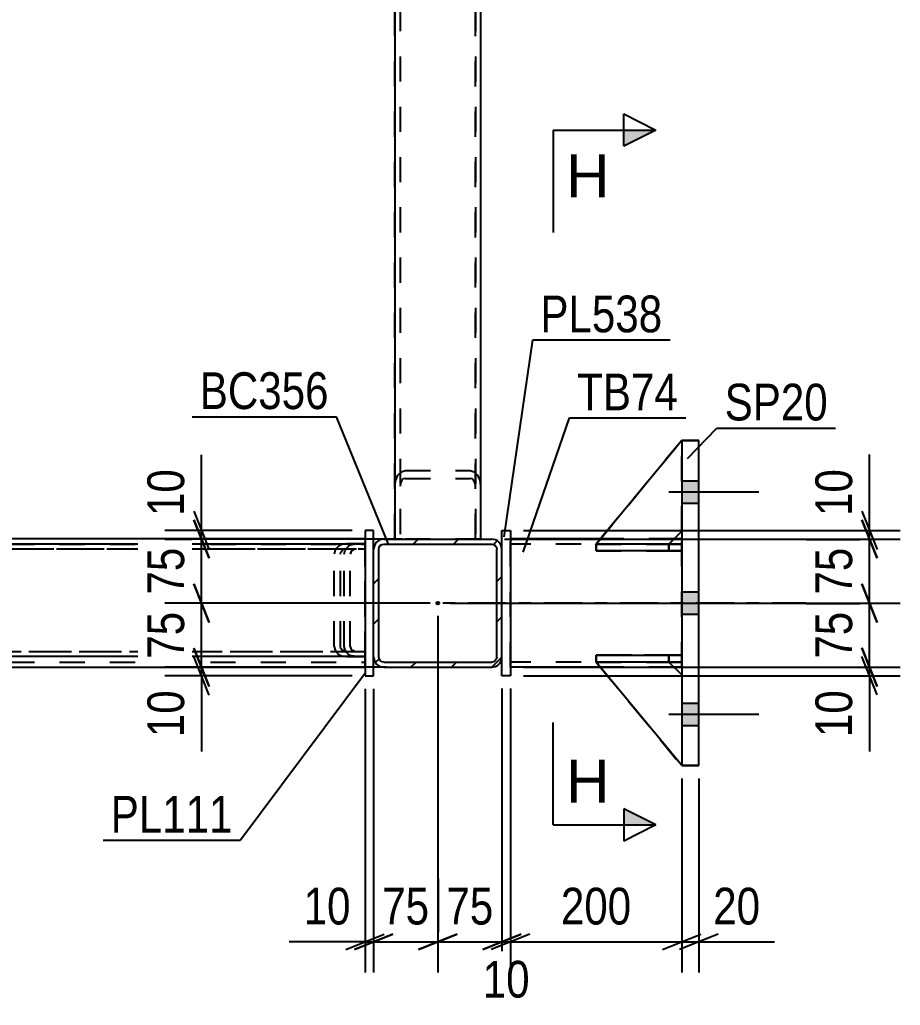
# Model space of a CAD drawing. Header units: millimetres. Extents: x -777 to 412, y -850 to -9.
# Drawn here: x 244.8 to 313.4, y -478 to -401.1 of the extents above; entities that cross this region are included whole.
import ezdxf

# ---------------------------------------------------------------- set-up
doc = ezdxf.new("R2010")
doc.units = ezdxf.units.MM
doc.linetypes.add('DXK_LINE_DOT2', pattern=[3.9198, 1.9599, -1.9599])
doc.linetypes.add('DXK_LINE_DOT3', pattern=[5.9187, 2.979, -0.9799, 0.9799, -0.9799])
doc.styles.add('Arial', font='ARIAL.TTF', dxfattribs={"height": 0.2})
doc.styles.add('Arial Narrow', font='ARIALN.TTF', dxfattribs={"height": 0.2})

# ---------------------------------------------------------------- blocks, each defined once
blk = doc.blocks.new('Part-570390744-1565 - 1374')
at = {"color": 7, "linetype": 'DXK_LINE_DOT2'}
for p, q in [((296.376, -433.957), (289.709, -442.03)), ((289.709, -442.03), (296.376, -433.957)), ((296.376, -441.03), (296.376, -433.957)), ((295.376, -442.03), (296.376, -441.03)), ((296.376, -441.03), (295.376, -442.03)), ((289.709, -442.03), (295.376, -442.03)), ((289.709, -442.03), (289.709, -442.03)), ((295.376, -442.03), (289.709, -442.03)), ((295.376, -442.03), (295.376, -442.03))]:
    blk.add_line(p, q, dxfattribs=at)
blk = doc.blocks.new('Part-570390744-1545 - 1374')
at = {"color": 2, "linetype": 'Continuous'}
for p, q in [((296.376, -433.957), (297.709, -433.957)), ((296.376, -433.957), (296.376, -433.957)), ((296.376, -433.957), (296.376, -459.29)), ((297.709, -433.957), (297.709, -433.957)), ((297.709, -459.29), (297.709, -433.957)), ((297.709, -459.29), (296.376, -459.29))]:
    blk.add_line(p, q, dxfattribs=at)
at = {"color": 7, "linetype": 'DXK_LINE_DOT2'}
for p, q in [((297.709, -433.957), (296.376, -433.957)), ((296.376, -459.29), (296.376, -459.29)), ((296.376, -459.29), (297.709, -459.29)), ((297.709, -459.29), (297.709, -459.29))]:
    blk.add_line(p, q, dxfattribs=at)
blk = doc.blocks.new('Part-570390744-1680 - 1374')
at = {"color": 7, "linetype": 'DXK_LINE_DOT2'}
for p, q in [((230.745, -442.495), (230.709, -442.801)), ((230.849, -442.235), (230.745, -442.495)), ((231.004, -442.062), (230.849, -442.235)), ((230.966, -442.648), (231.018, -442.518)), ((231.188, -442.001), (231.004, -442.062)), ((231.018, -442.518), (231.096, -442.431)), ((231.096, -442.431), (231.188, -442.401)), ((231.188, -442.001), (235.836, -442.001)), ((231.188, -442.401), (236.646, -442.401)), ((235.68, -442.062), (235.497, -442.001)), ((235.497, -442.401), (235.588, -442.431)), ((235.588, -442.431), (235.666, -442.518)), ((235.666, -442.518), (235.718, -442.648)), ((235.835, -442.235), (235.68, -442.062)), ((235.939, -442.495), (235.835, -442.235)), ((235.901, -442.401), (271.708, -442.401)), ((235.975, -442.801), (235.939, -442.495)), ((270.083, -442.801), (270.156, -442.495)), ((270.702, -442.518), (270.598, -442.648)), ((270.674, -442.062), (271.04, -442.001)), ((270.702, -442.518), (270.744, -442.495)), ((270.744, -442.495), (270.857, -442.431)), ((270.857, -442.431), (271.04, -442.401)), ((271.708, -442.001), (271.708, -450.801)), ((230.709, -450.001), (230.709, -442.801)), ((230.948, -442.801), (230.966, -442.648)), ((230.948, -450.001), (230.948, -442.801)), ((235.718, -442.648), (235.736, -442.801)), ((235.736, -450.001), (235.736, -442.801)), ((235.975, -450.001), (235.975, -442.801)), ((270.083, -450.001), (270.083, -442.801)), ((270.598, -442.648), (270.562, -442.801)), ((270.562, -450.001), (270.562, -442.801)), ((230.709, -450.001), (230.745, -450.307)), ((230.966, -450.154), (230.948, -450.001)), ((231.018, -450.284), (230.966, -450.154)), ((235.718, -450.154), (235.666, -450.284)), ((235.736, -450.001), (235.718, -450.154)), ((235.939, -450.307), (235.975, -450.001)), ((270.156, -450.307), (270.083, -450.001)), ((270.562, -450.001), (270.598, -450.154)), ((270.598, -450.154), (270.702, -450.284)), ((230.745, -450.307), (230.849, -450.567)), ((230.849, -450.567), (231.004, -450.74)), ((231.004, -450.74), (231.188, -450.801)), ((231.096, -450.37), (231.018, -450.284)), ((231.188, -450.401), (231.096, -450.37)), ((231.188, -450.401), (271.708, -450.401)), ((231.188, -450.801), (235.836, -450.801)), ((235.588, -450.37), (235.497, -450.401)), ((235.497, -450.801), (235.68, -450.74)), ((235.666, -450.284), (235.588, -450.37)), ((235.68, -450.74), (235.835, -450.567)), ((235.835, -450.567), (235.939, -450.307)), ((271.04, -450.801), (270.674, -450.74)), ((270.702, -450.284), (270.744, -450.307)), ((270.744, -450.307), (270.857, -450.37)), ((270.857, -450.37), (271.04, -450.401))]:
    blk.add_line(p, q, dxfattribs=at)
at = {"color": 2, "linetype": 'Continuous'}
for p, q in [((235.836, -442.001), (271.708, -442.001)), ((271.708, -450.801), (235.836, -450.801))]:
    blk.add_line(p, q, dxfattribs=at)
at = {"color": 7, "linetype": 'DXK_LINE_DOT2'}
for centre, start, end in [((270.946, -442.914), 107.70118, 152.05371), ((270.946, -449.888), 207.9463, 252.29883)]:
    blk.add_arc(centre, 0.895, start, end, dxfattribs=at)
blk = doc.blocks.new('Part-570390744-1530 - 1374')
at = {"color": 7, "linetype": 'DXK_LINE_DOT2'}
for p, q in [((289.709, -442.557), (289.709, -442.024)), ((289.709, -442.024), (295.376, -442.024)), ((296.376, -442.024), (289.709, -442.024)), ((295.376, -442.557), (289.709, -442.557)), ((289.709, -442.557), (296.376, -442.557)), ((295.376, -442.557), (295.376, -442.024)), ((295.376, -442.024), (296.376, -442.024)), ((296.376, -442.557), (295.376, -442.557)), ((296.376, -442.557), (296.376, -442.024)), ((296.376, -442.557), (296.376, -442.557))]:
    blk.add_line(p, q, dxfattribs=at)
blk = doc.blocks.new('Part-570390744-1567 - 1374')
at = {"color": 2, "linetype": 'Continuous'}
for p, q in [((289.709, -450.69), (296.376, -450.69)), ((289.709, -450.69), (289.709, -451.224)), ((296.376, -450.69), (296.376, -450.69)), ((296.376, -450.69), (296.376, -451.224)), ((296.376, -451.224), (289.709, -451.224)), ((296.376, -451.224), (296.376, -451.224))]:
    blk.add_line(p, q, dxfattribs=at)
at = {"color": 7, "linetype": 'DXK_LINE_DOT2'}
for p, q in [((295.376, -450.69), (289.709, -450.69)), ((296.376, -450.69), (295.376, -450.69)), ((295.376, -450.69), (295.376, -451.224)), ((296.376, -450.69), (296.376, -451.224)), ((289.709, -451.224), (295.376, -451.224)), ((295.376, -451.224), (296.376, -451.224))]:
    blk.add_line(p, q, dxfattribs=at)
blk = doc.blocks.new('Part-570390744-1688 - 1374')
at = {"color": 7, "linetype": 'DXK_LINE_DOT2'}
for p, q in [((274.042, -441.631), (274.042, -243.298)), ((274.442, -243.298), (274.442, -441.631)), ((280.308, -441.631), (280.308, -243.298)), ((280.708, -243.298), (280.708, -441.631)), ((280.708, -441.631), (274.042, -441.631))]:
    blk.add_line(p, q, dxfattribs=at)
blk = doc.blocks.new('Part-570390744-1564 - 1374')
at = {"color": 2, "linetype": 'Continuous'}
for p, q in [((289.709, -451.231), (289.709, -451.231)), ((295.376, -451.231), (289.709, -451.231)), ((296.376, -459.29), (289.709, -451.231)), ((295.376, -451.231), (295.376, -451.231)), ((295.376, -451.231), (296.376, -452.231))]:
    blk.add_line(p, q, dxfattribs=at)
at = {"color": 7, "linetype": 'DXK_LINE_DOT2'}
for p, q in [((289.709, -451.231), (295.376, -451.231)), ((296.376, -459.29), (289.709, -451.231)), ((295.376, -451.231), (296.376, -452.231)), ((296.376, -452.231), (296.376, -459.29))]:
    blk.add_line(p, q, dxfattribs=at)
blk = doc.blocks.new('Part-570390744-1566 - 1374')
at = {"color": 2, "linetype": 'Continuous'}
for p, q in [((296.376, -433.957), (289.709, -442.03)), ((295.382, -442.024), (296.376, -441.03)), ((290.26, -442.03), (289.709, -442.03)), ((289.709, -442.03), (289.709, -442.03))]:
    blk.add_line(p, q, dxfattribs=at)
at = {"color": 7, "linetype": 'DXK_LINE_DOT2'}
for p, q in [((289.709, -442.03), (296.376, -433.957)), ((296.376, -441.03), (296.376, -433.957)), ((295.376, -442.03), (296.376, -441.03)), ((295.376, -442.03), (289.709, -442.03)), ((295.376, -442.03), (290.26, -442.03)), ((295.376, -442.03), (295.382, -442.024)), ((295.376, -442.03), (295.376, -442.03))]:
    blk.add_line(p, q, dxfattribs=at)
blk = doc.blocks.new('Part-570390744-1568 - 1374')
at = {"color": 2, "linetype": 'Continuous'}
for p, q in [((289.715, -442.024), (289.709, -442.024)), ((289.709, -442.024), (289.709, -442.557)), ((296.376, -442.557), (289.709, -442.557)), ((296.376, -442.024), (290.26, -442.024)), ((296.376, -442.024), (296.376, -442.024)), ((296.376, -442.024), (296.376, -442.557)), ((296.376, -442.557), (296.376, -442.557))]:
    blk.add_line(p, q, dxfattribs=at)
at = {"color": 7, "linetype": 'DXK_LINE_DOT2'}
for p, q in [((289.709, -442.557), (295.376, -442.557)), ((290.26, -442.024), (289.715, -442.024)), ((295.376, -442.024), (289.715, -442.024)), ((296.376, -442.024), (295.376, -442.024)), ((295.376, -442.024), (295.376, -442.557)), ((295.376, -442.557), (296.376, -442.557)), ((296.376, -442.024), (296.376, -442.557))]:
    blk.add_line(p, q, dxfattribs=at)
blk = doc.blocks.new('Part-570390744-1569 - 1374')
at = {"color": 7, "linetype": 'DXK_LINE_DOT2'}
for p, q in [((289.709, -451.224), (289.709, -450.69)), ((289.709, -450.69), (295.376, -450.69)), ((296.376, -450.69), (289.709, -450.69)), ((295.376, -451.224), (295.376, -450.69)), ((295.376, -450.69), (296.376, -450.69)), ((296.376, -451.224), (296.376, -450.69)), ((295.376, -451.224), (289.709, -451.224)), ((289.709, -451.224), (296.376, -451.224)), ((296.376, -451.224), (295.376, -451.224)), ((296.376, -451.224), (296.376, -451.224))]:
    blk.add_line(p, q, dxfattribs=at)
blk = doc.blocks.new('Part-570390744-1587 - 1374')
at = {"color": 2, "linetype": 'Continuous'}
for p, q in [((290.045, -441.624), (283.042, -441.624)), ((296.376, -441.624), (295.782, -441.624)), ((290.034, -451.624), (283.042, -451.624)), ((296.376, -451.624), (295.769, -451.624))]:
    blk.add_line(p, q, dxfattribs=at)
at = {"color": 7, "linetype": 'DXK_LINE_DOT2'}
for p, q in [((283.042, -451.624), (283.042, -441.624)), ((295.782, -441.624), (290.045, -441.624)), ((296.376, -451.624), (296.376, -441.624)), ((296.376, -442.024), (283.042, -442.024)), ((296.376, -451.224), (283.042, -451.224)), ((295.769, -451.624), (290.034, -451.624))]:
    blk.add_line(p, q, dxfattribs=at)
at = {"color": 7, "linetype": 'DXK_LINE_DOT3'}
blk.add_line((306.376, -446.624), (273.042, -446.624), dxfattribs=at)
blk = doc.blocks.new('Part-570390744-1602 - 1374')
at = {"color": 2, "linetype": 'Continuous'}
for p, q in [((282.375, -440.957), (283.042, -440.957)), ((282.375, -442.431), (282.375, -440.957)), ((283.042, -440.957), (283.042, -452.29)), ((282.375, -452.29), (282.375, -450.831)), ((283.042, -452.29), (282.375, -452.29))]:
    blk.add_line(p, q, dxfattribs=at)
at = {"color": 7, "linetype": 'DXK_LINE_DOT2'}
blk.add_line((282.375, -450.831), (282.375, -442.431), dxfattribs=at)
blk = doc.blocks.new('Part-570390744-1603 - 1374')
at = {"color": 7, "linetype": 'DXK_LINE_DOT2'}
for p, q in [((289.709, -451.231), (295.376, -451.231)), ((296.376, -459.29), (289.709, -451.231)), ((289.709, -451.231), (289.709, -451.231)), ((295.376, -451.231), (289.709, -451.231)), ((289.709, -451.231), (296.376, -459.29)), ((295.376, -451.231), (296.376, -452.231)), ((295.376, -451.231), (295.376, -451.231)), ((296.376, -452.231), (295.376, -451.231)), ((296.376, -452.231), (296.376, -459.29))]:
    blk.add_line(p, q, dxfattribs=at)
blk = doc.blocks.new('Part-570390744-1637 - 1374')
at = {"color": 2, "linetype": 'Continuous'}
for p, q in [((272.375, -440.964), (271.708, -440.964)), ((271.708, -440.964), (271.708, -452.297)), ((272.375, -442.431), (272.375, -440.964)), ((272.375, -452.297), (272.375, -450.831)), ((271.708, -452.297), (272.375, -452.297))]:
    blk.add_line(p, q, dxfattribs=at)
at = {"color": 7, "linetype": 'DXK_LINE_DOT2'}
blk.add_line((272.375, -450.831), (272.375, -442.431), dxfattribs=at)
blk = doc.blocks.new('Part-570390744-1722 - 1374')
at = {"color": 7, "linetype": 'DXK_LINE_DOT2'}
for p, q in [((274.442, -243.298), (274.442, -441.631)), ((280.308, -243.298), (280.308, -441.631)), ((274.276, -436.649), (274.536, -436.382)), ((274.536, -436.382), (274.842, -436.288)), ((274.842, -436.288), (279.908, -436.288)), ((279.908, -436.288), (280.215, -436.382)), ((280.215, -436.382), (280.474, -436.649)), ((274.042, -437.521), (274.103, -437.049)), ((274.103, -437.049), (274.276, -436.649)), ((274.559, -437.085), (274.472, -437.285)), ((274.689, -436.951), (274.559, -437.085)), ((274.842, -436.904), (274.689, -436.951)), ((274.842, -436.904), (279.908, -436.904)), ((280.061, -436.951), (279.908, -436.904)), ((280.191, -437.085), (280.061, -436.951)), ((280.278, -437.285), (280.191, -437.085)), ((280.474, -436.649), (280.647, -437.049)), ((280.647, -437.049), (280.708, -437.521)), ((274.472, -437.285), (274.442, -437.521)), ((280.308, -437.521), (280.278, -437.285)), ((280.708, -441.631), (274.042, -441.631))]:
    blk.add_line(p, q, dxfattribs=at)
at = {"color": 2, "linetype": 'Continuous'}
for p, q in [((274.042, -264.201), (274.042, -441.631)), ((280.708, -264.201), (280.708, -441.631))]:
    blk.add_line(p, q, dxfattribs=at)
blk = doc.blocks.new('Part-570390744-1743 - 1374')
at = {"color": 2, "linetype": 'Continuous'}
for p, q in [((271.708, -441.624), (189.11, -441.624)), ((189.11, -451.563), (189.11, -451.467)), ((189.11, -451.624), (189.11, -451.563)), ((189.11, -451.624), (271.708, -451.624))]:
    blk.add_line(p, q, dxfattribs=at)
at = {"color": 7, "linetype": 'DXK_LINE_DOT2'}
for p, q in [((189.11, -451.467), (189.11, -441.624)), ((271.708, -451.624), (271.708, -441.624)), ((189.11, -442.024), (271.708, -442.024)), ((189.11, -442.054), (189.11, -442.024)), ((189.11, -451.224), (271.708, -451.224))]:
    blk.add_line(p, q, dxfattribs=at)
blk = doc.blocks.new('Part-570390744-1762 - 1374')
at = {"linetype": 'Continuous'}
h = blk.add_hatch(dxfattribs=at)
h.set_pattern_fill('', scale=0.7, style=0, pattern_type=0)
h.set_pattern_definition([(45, (281.575, -451.6306), (-1.57154, 1.57154), [])])
h.paths.add_polyline_path([(273.175, -451.631), (281.575, -451.631), (281.881, -451.57), (282.141, -451.396), (282.314, -451.137), (282.375, -450.831), (282.375, -442.431), (282.314, -442.124), (282.141, -441.865), (281.881, -441.692), (281.575, -441.631), (273.175, -441.631), (272.869, -441.692), (272.609, -441.865), (272.436, -442.124), (272.375, -442.431), (272.375, -450.831), (272.436, -451.137), (272.609, -451.396), (272.869, -451.57)])
h.paths.add_polyline_path([(272.806, -450.984), (272.775, -450.831), (272.775, -442.431), (272.806, -442.278), (272.892, -442.148), (273.022, -442.061), (273.175, -442.031), (281.575, -442.031), (281.728, -442.061), (281.858, -442.148), (281.945, -442.278), (281.975, -442.431), (281.975, -450.831), (281.945, -450.984), (281.858, -451.113), (281.728, -451.2), (281.575, -451.231), (273.175, -451.231), (273.022, -451.2), (272.892, -451.113)])
blk.add_hatch(color=30, dxfattribs=at).paths.add_polyline_path([(277.375, -446.731, -1), (277.375, -446.531, -1)])
at = {"color": 2, "linetype": 'Continuous'}
for p, q in [((273.175, -441.631), (272.869, -441.692)), ((273.175, -441.631), (281.575, -441.631)), ((281.881, -441.692), (281.575, -441.631)), ((272.436, -442.124), (272.375, -442.431)), ((272.375, -450.831), (272.375, -442.431)), ((272.775, -442.431), (272.806, -442.278)), ((272.775, -450.831), (272.775, -442.431)), ((272.806, -442.278), (272.892, -442.148)), ((272.892, -442.148), (273.022, -442.061)), ((273.022, -442.061), (273.175, -442.031)), ((273.175, -442.031), (281.575, -442.031)), ((281.575, -442.031), (281.728, -442.061)), ((281.728, -442.061), (281.858, -442.148)), ((281.858, -442.148), (281.945, -442.278)), ((281.945, -442.278), (281.975, -442.431)), ((281.975, -450.831), (281.975, -442.431)), ((282.375, -442.431), (282.314, -442.124)), ((282.375, -450.831), (282.375, -442.431)), ((272.375, -450.831), (272.436, -451.137)), ((272.806, -450.984), (272.775, -450.831)), ((272.892, -451.113), (272.806, -450.984)), ((281.945, -450.984), (281.858, -451.113)), ((281.975, -450.831), (281.945, -450.984)), ((282.314, -451.137), (282.375, -450.831)), ((272.869, -451.57), (273.175, -451.631)), ((273.022, -451.2), (272.892, -451.113)), ((273.175, -451.231), (273.022, -451.2)), ((273.175, -451.231), (281.575, -451.231)), ((273.175, -451.631), (281.575, -451.631)), ((281.728, -451.2), (281.575, -451.231)), ((281.575, -451.631), (281.881, -451.57)), ((281.858, -451.113), (281.728, -451.2))]:
    blk.add_line(p, q, dxfattribs=at)
at = {"color": 30, "linetype": 'DXK_LINE_DOT3'}
blk.add_line((277.375, -446.631), (277.375, -446.631), dxfattribs=at)
at = {"color": 30, "linetype": 'Continuous'}
blk.add_circle((277.375, -446.631), 0.1, dxfattribs=at)
at = {"color": 2, "linetype": 'Continuous'}
for centre, start, end in [((273.175, -442.431), 112.5, 157.5), ((281.575, -442.431), 22.5, 67.5), ((273.175, -450.831), 202.5, 247.5), ((281.575, -450.831), 292.5, 337.5)]:
    blk.add_arc(centre, 0.8, start, end, dxfattribs=at)
blk = doc.blocks.new('Part-570390744-1799 - 1374')
at = {"color": 7, "linetype": 'DXK_LINE_DOT2'}
for p, q in [((218.071, -442.001), (271.708, -442.001)), ((218.071, -442.401), (271.708, -442.401)), ((269.383, -442.495), (269.31, -442.801)), ((269.826, -442.648), (269.929, -442.518)), ((270.268, -442.001), (269.902, -442.062)), ((269.929, -442.518), (270.085, -442.431)), ((270.085, -442.431), (270.268, -442.401)), ((271.708, -442.001), (270.268, -442.001)), ((271.708, -450.801), (271.708, -442.001)), ((269.31, -450.001), (269.31, -442.801)), ((269.789, -442.801), (269.826, -442.648)), ((269.789, -450.001), (269.789, -442.801)), ((269.31, -450.001), (269.383, -450.307)), ((269.826, -450.154), (269.789, -450.001)), ((269.929, -450.284), (269.826, -450.154)), ((218.071, -450.401), (271.708, -450.401)), ((271.708, -450.801), (218.071, -450.801)), ((269.902, -450.74), (270.268, -450.801)), ((270.085, -450.37), (269.929, -450.284)), ((270.268, -450.401), (270.085, -450.37)), ((270.268, -450.801), (271.708, -450.801))]:
    blk.add_line(p, q, dxfattribs=at)
for centre, start, end in [((270.173, -442.914), 107.70118, 152.0537), ((270.173, -449.888), 207.94629, 252.29883)]:
    blk.add_arc(centre, 0.895, start, end, dxfattribs=at)
blk = doc.blocks.new('Bolt-570390744-1860 - 1374')
at = {"linetype": 'Continuous'}
for points in [[(297.709, -438.824), (297.709, -437.09), (296.376, -437.09), (296.376, -438.824)], [(297.709, -438.824), (297.709, -437.09), (296.376, -437.09), (296.376, -438.824)], [(297.709, -438.824), (297.709, -437.09), (296.376, -437.09), (296.376, -438.824)], [(297.709, -447.49), (297.709, -445.757), (296.376, -445.757), (296.376, -447.49)], [(297.709, -447.49), (297.709, -445.757), (296.376, -445.757), (296.376, -447.49)], [(297.709, -456.157), (297.709, -454.424), (296.376, -454.424), (296.376, -456.157)], [(297.709, -456.157), (297.709, -454.424), (296.376, -454.424), (296.376, -456.157)], [(297.709, -456.157), (297.709, -454.424), (296.376, -454.424), (296.376, -456.157)]]:
    blk.add_hatch(color=1, dxfattribs=at).paths.add_polyline_path(points)
at = {"color": 1, "linetype": 'Continuous'}
for p, q in [((296.376, -437.09), (297.709, -437.09)), ((296.376, -437.09), (297.709, -437.09)), ((296.376, -437.09), (297.709, -437.09)), ((295.376, -437.957), (302.376, -437.957)), ((295.376, -437.957), (302.376, -437.957)), ((295.376, -437.957), (302.376, -437.957)), ((296.376, -438.824), (297.709, -438.824)), ((296.376, -438.824), (297.709, -438.824)), ((296.376, -438.824), (297.709, -438.824)), ((296.376, -445.757), (297.709, -445.757)), ((296.376, -445.757), (297.709, -445.757)), ((295.376, -446.624), (302.376, -446.624)), ((295.376, -446.624), (302.376, -446.624)), ((296.376, -447.49), (297.709, -447.49)), ((296.376, -447.49), (297.709, -447.49)), ((296.376, -454.424), (297.709, -454.424)), ((296.376, -454.424), (297.709, -454.424)), ((296.376, -454.424), (297.709, -454.424)), ((295.376, -455.29), (302.376, -455.29)), ((295.376, -455.29), (302.376, -455.29)), ((295.376, -455.29), (302.376, -455.29)), ((296.376, -456.157), (297.709, -456.157)), ((296.376, -456.157), (297.709, -456.157)), ((296.376, -456.157), (297.709, -456.157))]:
    blk.add_line(p, q, dxfattribs=at)
blk = doc.blocks.new('StraightDimension-570390744-2476 - 1374')
at = {"color": 7, "linetype": 'Continuous'}
for p, q in [((258.365, -440.131), (259.565, -443.131)), ((274.596, -441.631), (256.115, -441.631)), ((258.965, -446.631), (258.965, -441.631)), ((259.565, -448.131), (258.365, -445.131)), ((276.375, -446.631), (256.115, -446.631))]:
    blk.add_line(p, q, dxfattribs=at)
at = {"color": 0}
blk.add_wipeout([(258.215, -441.703), (254.015, -441.703), (254.015, -446.559), (258.215, -446.559)], dxfattribs=at)
at = {"color": 3, "style": 'Arial Narrow'}
blk.add_text('75', height=2.8633, rotation=90.00021, dxfattribs=at).set_placement((257.615, -445.959))
blk = doc.blocks.new('StraightDimension-570390744-2464 - 1374')
at = {"color": 7, "linetype": 'Continuous'}
for p, q in [((258.965, -440.964), (258.965, -435.058)), ((258.965, -440.964), (258.965, -435.058)), ((258.365, -439.464), (259.565, -442.464)), ((259.565, -443.131), (258.365, -440.131)), ((270.708, -440.964), (256.115, -440.964)), ((258.965, -441.631), (258.965, -440.964)), ((274.596, -441.631), (256.115, -441.631))]:
    blk.add_line(p, q, dxfattribs=at)
at = {"color": 0}
blk.add_wipeout([(258.215, -435.583), (254.015, -435.583), (254.015, -440.439), (258.215, -440.439)], dxfattribs=at)
at = {"color": 3, "style": 'Arial Narrow'}
blk.add_text('10', height=2.8633, rotation=90.00021, dxfattribs=at).set_placement((257.615, -439.839))
blk = doc.blocks.new('StraightDimension-570390744-2384 - 1374')
at = {"color": 7, "linetype": 'Continuous'}
for p, q in [((271.708, -453.297), (271.708, -475.431)), ((272.375, -453.297), (272.375, -475.431)), ((270.208, -473.631), (273.208, -472.431)), ((273.875, -472.431), (270.875, -473.631)), ((271.708, -473.031), (265.802, -473.031)), ((271.708, -473.031), (265.802, -473.031)), ((271.708, -473.031), (272.375, -473.031))]:
    blk.add_line(p, q, dxfattribs=at)
at = {"color": 0}
blk.add_wipeout([(271.183, -472.281), (271.183, -468.081), (266.327, -468.081), (266.327, -472.281)], dxfattribs=at)
at = {"color": 3, "style": 'Arial Narrow'}
blk.add_text('10', height=2.8633, dxfattribs=at).set_placement((266.927, -471.681))
blk = doc.blocks.new('StraightDimension-570390744-2306 - 1374')
at = {"color": 7, "linetype": 'Continuous'}
for p, q in [((277.375, -447.631), (277.375, -475.431)), ((282.375, -453.29), (282.375, -475.431)), ((275.875, -473.631), (278.875, -472.431)), ((283.875, -472.431), (280.875, -473.631)), ((277.375, -473.031), (282.375, -473.031))]:
    blk.add_line(p, q, dxfattribs=at)
at = {"color": 0}
blk.add_wipeout([(282.303, -472.281), (282.303, -468.081), (277.447, -468.081), (277.447, -472.281)], dxfattribs=at)
at = {"color": 3, "style": 'Arial Narrow'}
blk.add_text('75', height=2.8633, dxfattribs=at).set_placement((278.047, -471.681))
blk = doc.blocks.new('StraightDimension-570390744-2322 - 1374')
at = {"color": 7, "linetype": 'Continuous'}
for p, q in [((277.375, -447.631), (277.375, -475.431)), ((272.375, -453.297), (272.375, -475.431)), ((270.875, -473.631), (273.875, -472.431)), ((278.875, -472.431), (275.875, -473.631)), ((272.375, -473.031), (277.375, -473.031))]:
    blk.add_line(p, q, dxfattribs=at)
at = {"color": 0}
blk.add_wipeout([(277.303, -472.281), (277.303, -468.081), (272.447, -468.081), (272.447, -472.281)], dxfattribs=at)
at = {"color": 3, "style": 'Arial Narrow'}
blk.add_text('75', height=2.8633, dxfattribs=at).set_placement((273.047, -471.681))
blk = doc.blocks.new('StraightDimension-570390744-2338 - 1374')
at = {"color": 7, "linetype": 'Continuous'}
for p, q in [((282.375, -453.29), (282.375, -475.881)), ((283.042, -453.29), (283.042, -475.881)), ((280.875, -473.631), (283.875, -472.431)), ((284.542, -472.431), (281.542, -473.631)), ((282.375, -473.031), (283.042, -473.031))]:
    blk.add_line(p, q, dxfattribs=at)
at = {"color": 0}
blk.add_wipeout([(285.137, -477.981), (285.137, -473.781), (280.28, -473.781), (280.28, -477.981)], dxfattribs=at)
at = {"color": 3, "style": 'Arial Narrow'}
blk.add_text('10', height=2.8633, dxfattribs=at).set_placement((280.88, -477.381))
blk = doc.blocks.new('StraightDimension-570390744-2348 - 1374')
at = {"color": 7, "linetype": 'Continuous'}
for p, q in [((283.042, -453.29), (283.042, -475.431)), ((296.376, -460.29), (296.376, -475.431)), ((284.542, -472.431), (281.542, -473.631)), ((294.876, -473.631), (297.876, -472.431)), ((283.042, -473.031), (296.376, -473.031))]:
    blk.add_line(p, q, dxfattribs=at)
at = {"color": 0}
blk.add_wipeout([(293.051, -472.281), (293.051, -468.081), (286.367, -468.081), (286.367, -472.281)], dxfattribs=at)
at = {"color": 3, "style": 'Arial Narrow'}
blk.add_text('200', height=2.8633, dxfattribs=at).set_placement((286.967, -471.681))
blk = doc.blocks.new('StraightDimension-570390744-2368 - 1374')
at = {"color": 7, "linetype": 'Continuous'}
for p, q in [((296.376, -460.29), (296.376, -475.431)), ((297.709, -460.29), (297.709, -475.431)), ((294.876, -473.631), (297.876, -472.431)), ((299.209, -472.431), (296.209, -473.631)), ((296.376, -473.031), (297.709, -473.031)), ((297.709, -473.031), (303.615, -473.031)), ((297.709, -473.031), (303.615, -473.031))]:
    blk.add_line(p, q, dxfattribs=at)
at = {"color": 0}
blk.add_wipeout([(303.09, -472.281), (303.09, -468.081), (298.234, -468.081), (298.234, -472.281)], dxfattribs=at)
at = {"color": 3, "style": 'Arial Narrow'}
blk.add_text('20', height=2.8633, dxfattribs=at).set_placement((298.834, -471.681))
blk = doc.blocks.new('StraightDimension-570390744-2409 - 1374')
at = {"color": 7, "linetype": 'Continuous'}
for p, q in [((310.407, -450.124), (311.607, -453.124)), ((311.607, -453.79), (310.407, -450.79)), ((284.042, -451.624), (313.407, -451.624)), ((311.007, -452.29), (311.007, -451.624)), ((284.042, -452.29), (313.407, -452.29)), ((311.007, -452.29), (311.007, -458.197)), ((311.007, -452.29), (311.007, -458.197))]:
    blk.add_line(p, q, dxfattribs=at)
at = {"color": 0}
blk.add_wipeout([(310.257, -452.815), (306.057, -452.815), (306.057, -457.672), (310.257, -457.672)], dxfattribs=at)
at = {"color": 3, "style": 'Arial Narrow'}
blk.add_text('10', height=2.8633, rotation=90.00021, dxfattribs=at).set_placement((309.657, -457.072))
blk = doc.blocks.new('StraightDimension-570390744-2421 - 1374')
at = {"color": 7, "linetype": 'Continuous'}
for p, q in [((310.407, -445.131), (311.607, -448.131)), ((278.375, -446.631), (313.407, -446.631)), ((311.007, -451.624), (311.007, -446.631)), ((311.607, -453.124), (310.407, -450.124)), ((284.042, -451.624), (313.407, -451.624))]:
    blk.add_line(p, q, dxfattribs=at)
at = {"color": 0}
blk.add_wipeout([(310.257, -446.699), (306.057, -446.699), (306.057, -451.556), (310.257, -451.555)], dxfattribs=at)
at = {"color": 3, "style": 'Arial Narrow'}
blk.add_text('75', height=2.8633, rotation=90.00021, dxfattribs=at).set_placement((309.657, -450.955))
blk = doc.blocks.new('StraightDimension-570390744-2437 - 1374')
at = {"color": 7, "linetype": 'Continuous'}
for p, q in [((310.407, -440.131), (311.607, -443.131)), ((282.575, -441.631), (313.407, -441.631)), ((311.007, -446.631), (311.007, -441.631)), ((311.607, -448.131), (310.407, -445.131)), ((278.375, -446.631), (313.407, -446.631))]:
    blk.add_line(p, q, dxfattribs=at)
at = {"color": 0}
blk.add_wipeout([(310.257, -441.703), (306.057, -441.703), (306.057, -446.559), (310.257, -446.559)], dxfattribs=at)
at = {"color": 3, "style": 'Arial Narrow'}
blk.add_text('75', height=2.8633, rotation=90.00021, dxfattribs=at).set_placement((309.657, -445.959))
blk = doc.blocks.new('StraightDimension-570390744-2453 - 1374')
at = {"color": 7, "linetype": 'Continuous'}
for p, q in [((311.007, -440.957), (311.007, -435.051)), ((311.007, -440.957), (311.007, -435.051)), ((310.407, -439.457), (311.607, -442.457)), ((311.607, -443.131), (310.407, -440.131)), ((284.042, -440.957), (313.407, -440.957)), ((311.007, -441.631), (311.007, -440.957)), ((282.575, -441.631), (313.407, -441.631))]:
    blk.add_line(p, q, dxfattribs=at)
at = {"color": 0}
blk.add_wipeout([(310.257, -435.576), (306.057, -435.576), (306.057, -440.432), (310.257, -440.432)], dxfattribs=at)
at = {"color": 3, "style": 'Arial Narrow'}
blk.add_text('10', height=2.8633, rotation=90.00021, dxfattribs=at).set_placement((309.657, -439.832))
blk = doc.blocks.new('StraightDimension-570390744-2494 - 1374')
at = {"color": 7, "linetype": 'Continuous'}
for p, q in [((258.365, -445.131), (259.565, -448.131)), ((276.375, -446.631), (256.115, -446.631)), ((258.965, -451.631), (258.965, -446.631)), ((259.565, -453.131), (258.365, -450.131)), ((273.368, -451.631), (256.115, -451.631))]:
    blk.add_line(p, q, dxfattribs=at)
at = {"color": 0}
blk.add_wipeout([(258.215, -446.703), (254.015, -446.703), (254.015, -451.559), (258.215, -451.559)], dxfattribs=at)
at = {"color": 3, "style": 'Arial Narrow'}
blk.add_text('75', height=2.8633, rotation=90.00021, dxfattribs=at).set_placement((257.615, -450.959))
blk = doc.blocks.new('StraightDimension-570390744-2510 - 1374')
at = {"color": 7, "linetype": 'Continuous'}
for p, q in [((258.365, -450.131), (259.565, -453.131)), ((259.565, -453.797), (258.365, -450.797)), ((273.368, -451.631), (256.115, -451.631)), ((258.965, -452.297), (258.965, -451.631)), ((270.708, -452.297), (256.115, -452.297)), ((258.965, -452.297), (258.965, -458.204)), ((258.965, -452.297), (258.965, -458.204))]:
    blk.add_line(p, q, dxfattribs=at)
at = {"color": 0}
blk.add_wipeout([(258.215, -452.822), (254.015, -452.822), (254.015, -457.679), (258.215, -457.679)], dxfattribs=at)
at = {"color": 3, "style": 'Arial Narrow'}
blk.add_text('10', height=2.8633, rotation=90.00021, dxfattribs=at).set_placement((257.615, -457.079))
blk = doc.blocks.new('Mark-570390744-1583 - 1374')
at = {"color": 30, "linetype": 'Continuous'}
for p, q in [((284.036, -442.662), (287.635, -432.195)), ((287.635, -432.195), (296.689, -432.195))]:
    blk.add_line(p, q, dxfattribs=at)
at = {"color": 0}
blk.add_wipeout([(296.089, -431.595), (296.089, -428.595), (288.235, -428.595), (288.235, -431.595)], dxfattribs=at)
blk.add_wipeout([(296.089, -431.595), (296.089, -428.595), (288.235, -428.595), (288.235, -431.595)], dxfattribs=at)
at = {"color": 3, "style": 'Arial Narrow'}
blk.add_text('TB74', height=2.8633, dxfattribs=at).set_placement((288.235, -431.595))
blk = doc.blocks.new('Mark-570390744-1541 - 1374')
at = {"color": 30, "linetype": 'Continuous'}
for p, q in [((296.821, -435.341), (299.128, -432.987)), ((299.128, -432.987), (308.367, -432.987))]:
    blk.add_line(p, q, dxfattribs=at)
at = {"color": 0}
blk.add_wipeout([(307.767, -432.387), (307.767, -429.387), (299.728, -429.387), (299.728, -432.387)], dxfattribs=at)
blk.add_wipeout([(307.767, -432.387), (307.767, -429.387), (299.728, -429.387), (299.728, -432.387)], dxfattribs=at)
at = {"color": 3, "style": 'Arial Narrow'}
blk.add_text('SP20', height=2.8633, dxfattribs=at).set_placement((299.728, -432.387))
blk = doc.blocks.new('Mark-570390744-1758 - 1374')
at = {"color": 30, "linetype": 'Continuous'}
for p in [(258.234, -432.097), (273.533, -442.035)]:
    blk.add_line(p, (269.483, -432.097), dxfattribs=at)
at = {"color": 0}
blk.add_wipeout([(268.883, -431.497), (268.883, -428.497), (258.834, -428.497), (258.834, -431.497)], dxfattribs=at)
blk.add_wipeout([(268.883, -431.497), (268.883, -428.497), (258.834, -428.497), (258.834, -431.497)], dxfattribs=at)
at = {"color": 3, "style": 'Arial Narrow'}
blk.add_text('BC356', height=2.8633, dxfattribs=at).set_placement((258.834, -431.497))
blk = doc.blocks.new('Mark-570390744-1633 - 1374')
at = {"color": 30, "linetype": 'Continuous'}
for p in [(271.75, -452.063), (251.297, -465.116)]:
    blk.add_line(p, (262.001, -465.116), dxfattribs=at)
at = {"color": 0}
blk.add_wipeout([(261.401, -464.516), (261.401, -461.516), (251.897, -461.516), (251.897, -464.516)], dxfattribs=at)
blk.add_wipeout([(261.401, -464.516), (261.401, -461.516), (251.897, -461.516), (251.897, -464.516)], dxfattribs=at)
at = {"color": 3, "style": 'Arial Narrow'}
blk.add_text('PL111', height=2.8633, dxfattribs=at).set_placement((251.897, -464.516))
blk = doc.blocks.new('Mark-570390744-1598 - 1374')
at = {"color": 30, "linetype": 'Continuous'}
for p, q in [((282.543, -441.456), (284.769, -426.113)), ((284.769, -426.113), (295.473, -426.113))]:
    blk.add_line(p, q, dxfattribs=at)
at = {"color": 0}
blk.add_wipeout([(294.873, -425.513), (294.873, -422.513), (285.369, -422.513), (285.369, -425.513)], dxfattribs=at)
blk.add_wipeout([(294.873, -425.513), (294.873, -422.513), (285.369, -422.513), (285.369, -425.513)], dxfattribs=at)
at = {"color": 3, "style": 'Arial Narrow'}
blk.add_text('PL538', height=2.8633, dxfattribs=at).set_placement((285.369, -425.513))
blk = doc.blocks.new('SectionMark-570390744-2610 - 1374')
at = {"linetype": 'Continuous'}
for points in [[(291.876, -410.996), (291.876, -409.746), (294.376, -409.746)], [(291.876, -463.923), (291.876, -462.673), (294.376, -463.923)]]:
    blk.add_hatch(color=6, dxfattribs=at).paths.add_polyline_path(points)
at = {"color": 6, "linetype": 'Continuous'}
for p, q in [((291.876, -410.996), (291.876, -408.496)), ((291.876, -408.496), (294.376, -409.746)), ((286.376, -409.746), (286.376, -417.746)), ((286.376, -409.746), (294.376, -409.746)), ((294.376, -409.746), (291.876, -410.996)), ((286.376, -463.923), (286.376, -455.923)), ((294.376, -463.923), (291.876, -462.673)), ((291.876, -462.673), (291.876, -465.173)), ((286.376, -463.923), (294.376, -463.923)), ((294.376, -463.923), (291.876, -465.173))]:
    blk.add_line(p, q, dxfattribs=at)
at = {"color": 0, "linetype": 'Continuous'}
for points in [[(290.746, -414.996), (290.746, -411.496), (287.376, -411.496), (287.376, -414.996)], [(290.746, -462.173), (290.746, -458.673), (287.376, -458.673), (287.376, -462.173)]]:
    blk.add_wipeout(points, dxfattribs=at)
at = {"color": 3, "linetype": 'Continuous', "style": 'Arial'}
for p in [(287.376, -414.996), (287.376, -462.173)]:
    blk.add_text('H', height=3.343, dxfattribs=at).set_placement(p)

msp = doc.modelspace()

# ---------------------------------------------------------------- block references
for name in ['Part-570390744-1688 - 1374', 'Part-570390744-1722 - 1374', 'Part-570390744-1565 - 1374', 'Part-570390744-1566 - 1374', 'Part-570390744-1545 - 1374', 'Bolt-570390744-1860 - 1374', 'Part-570390744-1637 - 1374', 'Part-570390744-1602 - 1374', 'Part-570390744-1743 - 1374', 'Part-570390744-1762 - 1374', 'Part-570390744-1587 - 1374', 'Part-570390744-1799 - 1374', 'Part-570390744-1680 - 1374', 'Part-570390744-1530 - 1374', 'Part-570390744-1568 - 1374', 'Part-570390744-1567 - 1374', 'Part-570390744-1569 - 1374', 'Part-570390744-1564 - 1374', 'Part-570390744-1603 - 1374', 'StraightDimension-570390744-2384 - 1374']:
    msp.add_blockref(name, (0, 0))

# ---------------------------------------------------------------- next in the draw order: block references
msp.add_blockref('StraightDimension-570390744-2476 - 1374', (0, 0))

# ---------------------------------------------------------------- next in the draw order: block references
for name in ['StraightDimension-570390744-2464 - 1374', 'StraightDimension-570390744-2306 - 1374']:
    msp.add_blockref(name, (0, 0))

# ---------------------------------------------------------------- next in the draw order: block references
for name in ['Mark-570390744-1758 - 1374', 'StraightDimension-570390744-2322 - 1374', 'StraightDimension-570390744-2338 - 1374']:
    msp.add_blockref(name, (0, 0))

# ---------------------------------------------------------------- next in the draw order: block references
for name in ['StraightDimension-570390744-2494 - 1374', 'StraightDimension-570390744-2348 - 1374']:
    msp.add_blockref(name, (0, 0))

# ---------------------------------------------------------------- next in the draw order: block references
for name in ['StraightDimension-570390744-2510 - 1374', 'StraightDimension-570390744-2409 - 1374', 'StraightDimension-570390744-2368 - 1374']:
    msp.add_blockref(name, (0, 0))

# ---------------------------------------------------------------- next in the draw order: block references
for name in ['StraightDimension-570390744-2421 - 1374', 'Mark-570390744-1633 - 1374']:
    msp.add_blockref(name, (0, 0))

# ---------------------------------------------------------------- next in the draw order: block references
msp.add_blockref('StraightDimension-570390744-2437 - 1374', (0, 0))

# ---------------------------------------------------------------- next in the draw order: block references
msp.add_blockref('StraightDimension-570390744-2453 - 1374', (0, 0))

# ---------------------------------------------------------------- next in the draw order: block references
msp.add_blockref('Mark-570390744-1583 - 1374', (0, 0))

# ---------------------------------------------------------------- next in the draw order: block references
for name in ['Mark-570390744-1598 - 1374', 'Mark-570390744-1541 - 1374']:
    msp.add_blockref(name, (0, 0))

# ---------------------------------------------------------------- next in the draw order: block references
msp.add_blockref('SectionMark-570390744-2610 - 1374', (0, 0))

doc.saveas('drawing.dxf')
